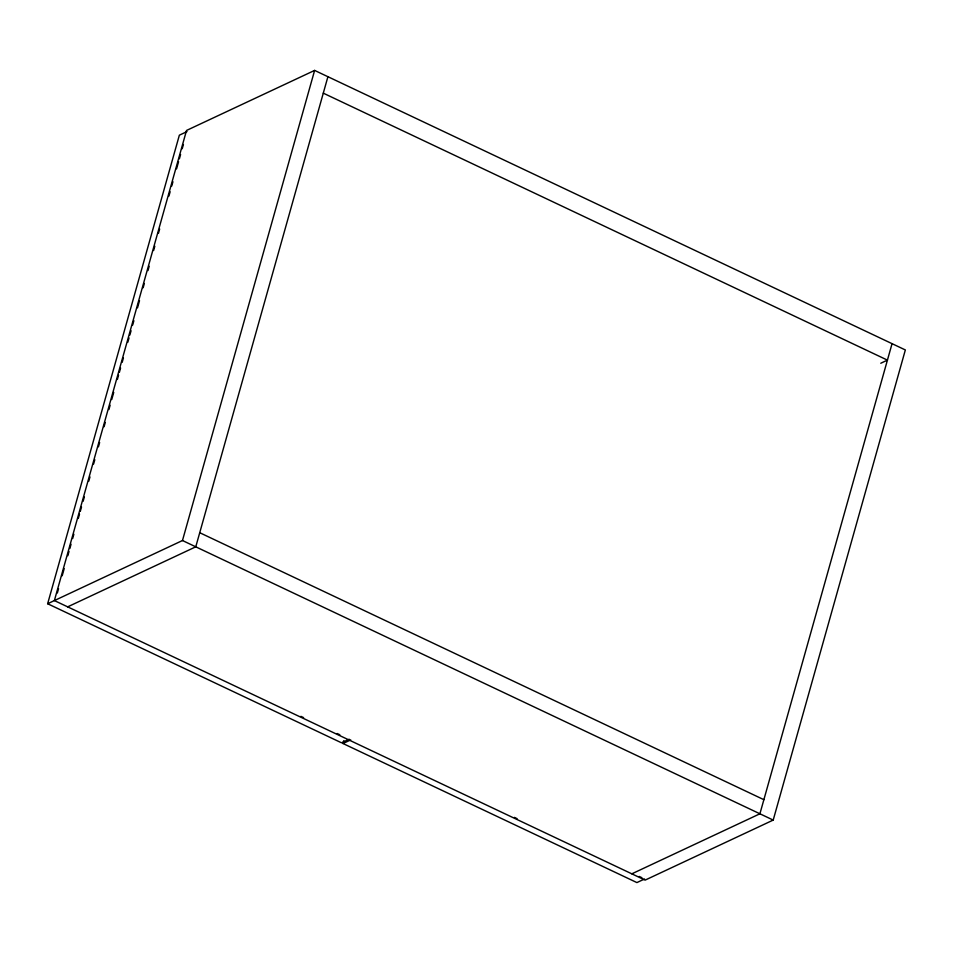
<?xml version="1.0" encoding="UTF-8"?>
<svg xmlns="http://www.w3.org/2000/svg" width="953" height="953" viewBox="0 0 953 953"><rect width="100%" height="100%" fill="white"/><g stroke="black" fill="none" stroke-linecap="round" stroke-linejoin="round"><path stroke-width="1.43" d="M349.227 739.218L341.531 742.816L47.65 603.737L179.355 135.183L187.038 131.585M57.347 592.969L58.562 588.68M62.183 575.779L64.196 568.619M67.818 555.718L69.033 551.418M69.831 548.559L71.046 544.258M72.654 538.528L73.858 534.228M78.289 518.468L79.504 514.167M80.302 511.296L81.517 506.996M83.125 501.266L84.34 496.966M88.76 481.205L89.975 476.905M93.597 464.016L94.812 459.715M98.433 446.814L99.636 442.526M104.068 426.753L105.283 422.465M108.904 409.564L110.107 405.263M111.727 399.533L113.741 392.374M117.362 379.473L118.565 375.172M119.375 372.313L120.578 368.013M122.198 362.283L123.402 357.983M127.833 342.222L129.036 337.922M129.846 335.051L131.061 330.751M132.67 325.021L133.873 320.72M137.506 307.831L139.519 300.66M143.141 287.77L144.344 283.47M147.977 270.581L149.18 266.28M153.612 250.52L154.815 246.219M158.448 233.318L159.651 229.018M168.919 196.068L170.122 191.767M171.731 186.038L172.946 181.737M176.567 168.836L178.58 161.676M179.39 158.806L180.593 154.517M182.202 148.775L183.417 144.487M47.65 603.737L182.476 540.53L314.621 70.415L905.35 349.954L773.205 820.08L645.11 880.119L54.381 600.569L186.526 130.454L314.621 70.415M327.915 76.705L195.77 546.819L67.663 606.858M644.585 878.988L636.902 882.585L343.009 743.519L343.819 740.648M892.056 343.664L759.91 813.791L631.815 873.83M880.763 363.248L887.434 360.127L323.293 93.156M343.009 743.519L350.704 739.909M199.737 532.715L763.877 799.686M182.476 540.53L773.205 820.08M300.91 716.346L303.602 717.621M337.148 733.5L339.828 734.763M514.417 817.388L517.098 818.663M639.225 876.45L641.905 877.713"/></g></svg>
